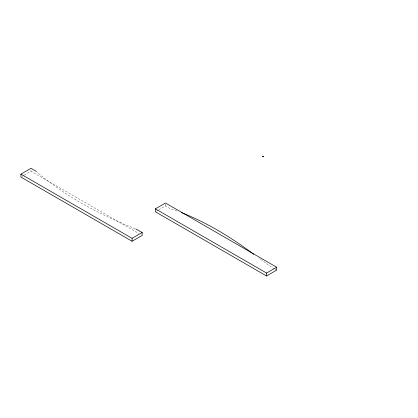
<?xml version="1.0" encoding="UTF-8"?>
<svg xmlns="http://www.w3.org/2000/svg" width="418" height="418" viewBox="0 0 418 418"><rect width="100%" height="100%" fill="white"/><g stroke="black" fill="none" stroke-linecap="round" stroke-linejoin="round"><path stroke-width="0.31" stroke-dasharray="2.09 1.57" d="M22.023 176.412L23.706 175.44M24.27 175.116L31.005 171.223L138.797 233.458M156.484 211.127L158.166 210.155M158.73 209.826L165.465 205.938L170.523 208.859L178.397 211.597M135.343 228.782C99.636 214.617 65.234 196.523 36.063 171.223M274.401 268.831L271.59 267.206L258.899 258.11M274.966 269.155L276.653 270.127M165.465 204.188L165.465 205.938M31.005 170.058L31.005 171.223"/><path stroke-width="0.63" d="M262.556 156.656L263.486 156.635L262.624 156.473M135.939 229.048L142.193 232.497L142.193 235.412L132.083 241.249L20.9 177.06L20.9 174.139L31.005 168.302L36.063 171.223M155.36 208.854L165.465 203.023L276.653 267.212L276.653 270.127L266.543 275.964L155.36 211.774L155.36 208.854L266.543 273.048L276.653 267.212M20.9 174.139L132.083 238.333L142.193 232.497M262.64 156.541L263.486 156.635L262.452 156.306M181.422 212.647L183.241 213.279C207.751 223.285 230.579 237.032 251.767 252.843L253.804 254.348M266.543 273.048L266.543 275.964M132.083 238.333L132.083 241.249"/></g></svg>
